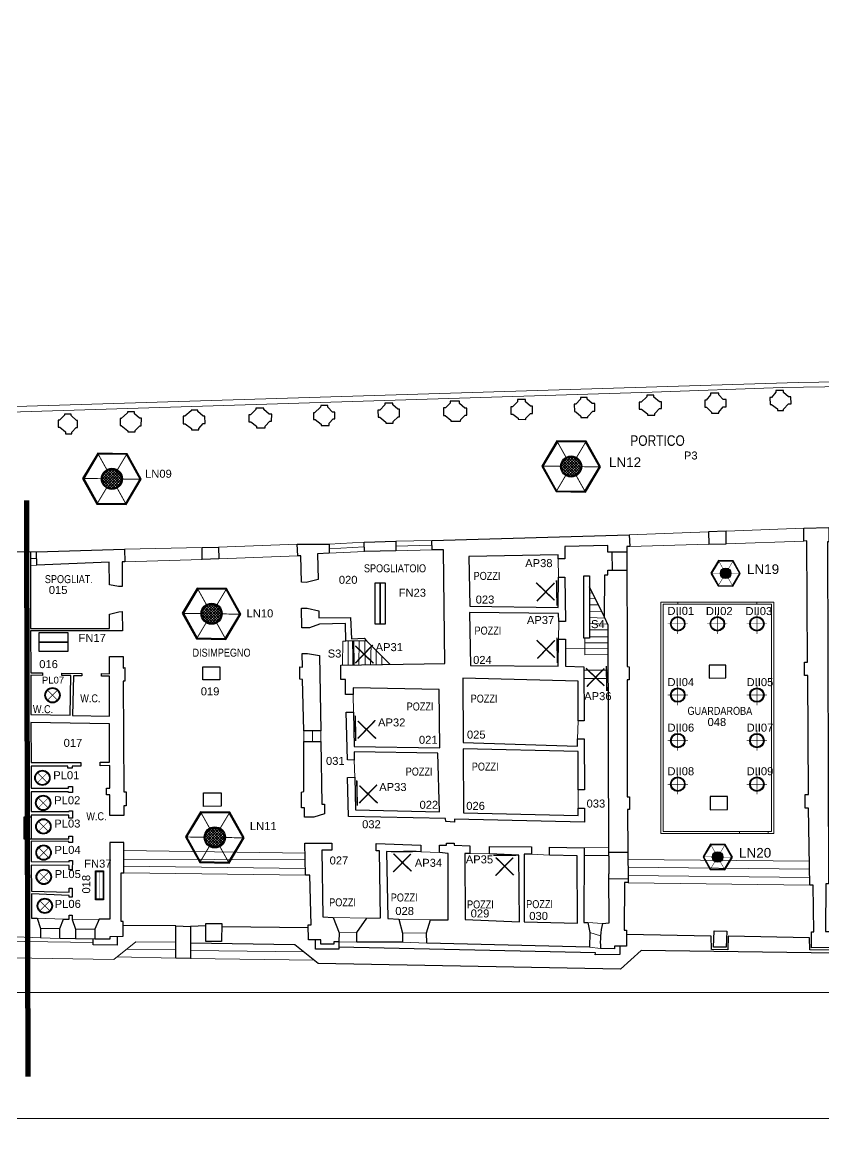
# Model space of a CAD drawing. Header units: millimetres. Extents: x 0 to 5920, y 0 to 7170.
# Drawn here: x 1635 to 3138, y 2938 to 5025 of the extents above; entities that cross this region are included whole.
import ezdxf
from ezdxf.enums import TextEntityAlignment as Align

# ---------------------------------------------------------------- set-up
doc = ezdxf.new("R2010")
doc.units = ezdxf.units.MM
for name, color, linetype, lineweight in [('_sottile', 253, 'Continuous', 5), ('LAMPADINE', 30, 'Continuous', 30), ('muri', 7, 'Continuous', 9), ('num.vani', 66, 'Continuous', 9)]:
    doc.layers.add(name, color=color, linetype=linetype, lineweight=lineweight)
doc.styles.add('ducale_200', font='arial.ttf', dxfattribs={"height": 1})

# ---------------------------------------------------------------- blocks, each defined once
blk = doc.blocks.new('re')
at = {"const_width": 0.3}
for points in [[(51.55, 419.05), (51.66, 413.81)], [(55.72, 418.12), (52.08, 414.34)], [(52.09, 417.95), (55.87, 414.31)]]:
    blk.add_lwpolyline(points, dxfattribs=at)
blk = doc.blocks.new('5ea4y')
h = blk.add_hatch(color=256)
edge = h.paths.add_edge_path(flags=16)
edge.add_arc((973, 697), 102, 0, 360)
edge = h.paths.add_edge_path()
edge.add_arc((973, 697), 112, 0, 360)
at = {"const_width": 10}
for points in [[(1130, 697), (815, 697)], [(973, 855), (973, 540)]]:
    blk.add_lwpolyline(points, dxfattribs=at)
for radius in [112, 102]:
    blk.add_circle((973, 697), radius)
at = {"color": 160, "insert": (996, 726), "char_height": 2, "width": 10.79, "attachment_point": 1, "style": 'ducale_200'}
blk.add_mtext('{\\H0.75x; }', dxfattribs=at)
blk = doc.blocks.new('htrs')
h = blk.add_hatch(color=256)
edge = h.paths.add_edge_path(flags=16)
edge.add_arc((211.83, 239.49), 2.26, 0, 360)
edge = h.paths.add_edge_path()
edge.add_arc((211.83, 239.49), 2.46, 0, 360)
at = {"const_width": 0.2}
for points in [[(210.23, 237.89), (213.43, 241.09)], [(213.43, 237.89), (210.23, 241.09)]]:
    blk.add_lwpolyline(points, dxfattribs=at)
for radius in [2.46, 2.26]:
    blk.add_circle((211.83, 239.49), radius)

msp = doc.modelspace()

# ---------------------------------------------------------------- hatches: boundary and pattern name
at = {"layer": 'LAMPADINE'}
h = msp.add_hatch(color=256, dxfattribs=at)
h.paths.add_polyline_path([(2690, 4146.4), (2717.1, 4191.8), (2691.3, 4238), (2638.4, 4238.8), (2611.3, 4193.4), (2637, 4147.2)], flags=16)
h.paths.add_polyline_path([(2691, 4144.6), (2719.2, 4191.8), (2692.4, 4239.8), (2637.4, 4240.6), (2609.2, 4193.4), (2636, 4145.4)])
h = msp.add_hatch(color=256, dxfattribs=at)
h.paths.add_polyline_path([(1829.1, 4123.2), (1856.2, 4168.6), (1830.5, 4214.8), (1777.6, 4215.6), (1750.4, 4170.2), (1776.2, 4124)], flags=16)
h.paths.add_polyline_path([(1830.1, 4121.4), (1858.3, 4168.6), (1831.6, 4216.6), (1776.6, 4217.4), (1748.3, 4170.2), (1775.1, 4122.2)])
at = {"layer": 'LAMPADINE', "linetype": 'Continuous'}
h = msp.add_hatch(color=256, dxfattribs=at)
h.paths.add_polyline_path([(2684, 4192.6, 1), (2644.4, 4192.6, 1)])
h.paths.add_polyline_path([(2646.3, 4192.6, -1), (2682.1, 4192.6, -1)], flags=16)
h = msp.add_hatch(dxfattribs=at)
h.set_pattern_fill('ANSI37', color=256, scale=29.043565, style=0)
h.set_pattern_definition([(45, (11.4594, 1783.607), (-2.5671127, 2.5671127), []), (135, (11.4594, 1783.607), (-2.5671127, -2.5671127), [])])
edge = h.paths.add_edge_path()
edge.add_arc((2664.2, 4192.6), 17.9, 0, 360)
h = msp.add_hatch(color=256, dxfattribs=at)
h.paths.add_polyline_path([(1823.1, 4169.4, 1), (1783.5, 4169.4, 1)])
h.paths.add_polyline_path([(1785.4, 4169.4, -1), (1821.3, 4169.4, -1)], flags=16)
h = msp.add_hatch(dxfattribs=at)
h.set_pattern_fill('ANSI37', color=256, scale=29.043565, style=0)
h.set_pattern_definition([(45, (-849.4078, 1760.4074), (-2.5671127, 2.5671127), []), (135, (-849.4078, 1760.4074), (-2.5671127, -2.5671127), [])])
edge = h.paths.add_edge_path()
edge.add_arc((1803.3, 4169.4), 17.9, 0, 360)
at = {"layer": 'LAMPADINE'}
h = msp.add_hatch(color=256, dxfattribs=at)
h.paths.add_polyline_path([(2966.8, 3969.1), (2980.4, 3991.8), (2967.5, 4014.9), (2941, 4015.3), (2927.5, 3992.6), (2940.4, 3969.5)], flags=16)
h.paths.add_polyline_path([(2967.3, 3968.2), (2981.4, 3991.8), (2968, 4015.8), (2940.5, 4016.2), (2926.4, 3992.6), (2939.8, 3968.6)])
at = {"layer": 'LAMPADINE', "linetype": 'Continuous'}
h = msp.add_hatch(color=256, dxfattribs=at)
h.paths.add_polyline_path([(2944, 3992.2, 1), (2963.8, 3992.2, 1)])
h.paths.add_polyline_path([(2962.9, 3992.2, -1), (2945, 3992.2, -1)], flags=16)
h = msp.add_hatch(dxfattribs=at)
h.set_pattern_fill('ANSI37', color=256, scale=14.521782, style=0)
h.set_pattern_definition([(45, (1627.555, 2787.6998), (-1.2835563, 1.2835563), []), (135, (1627.555, 2787.6998), (-1.2835563, -1.2835563), [])])
edge = h.paths.add_edge_path()
edge.add_arc((2953.9, 3992.2), 8.97, 0, 360)
at = {"layer": 'LAMPADINE'}
h = msp.add_hatch(color=256, dxfattribs=at)
h.paths.add_polyline_path([(2015.8, 3870.2), (2043, 3915.7), (2017.2, 3961.9), (1964.3, 3962.7), (1937.2, 3917.3), (1962.9, 3871.1)], flags=16)
h.paths.add_polyline_path([(2016.8, 3868.4), (2045, 3915.6), (2018.3, 3963.7), (1963.3, 3964.5), (1935.1, 3917.3), (1961.8, 3869.3)])
at = {"layer": 'LAMPADINE', "linetype": 'Continuous'}
h = msp.add_hatch(color=256, dxfattribs=at)
h.paths.add_polyline_path([(2009.9, 3916.5, 1), (1970.3, 3916.5, 1)])
h.paths.add_polyline_path([(1972.1, 3916.5, -1), (2008, 3916.5, -1)], flags=16)
h = msp.add_hatch(dxfattribs=at)
h.set_pattern_fill('ANSI37', color=256, scale=29.043565, style=0)
h.set_pattern_definition([(45, (-662.6767, 1507.4605), (-2.5671127, 2.5671127), []), (135, (-662.6767, 1507.4605), (-2.5671127, -2.5671127), [])])
edge = h.paths.add_edge_path()
edge.add_arc((1990.1, 3916.5), 17.9, 0, 360)
at = {"layer": 'LAMPADINE'}
h = msp.add_hatch(color=256, dxfattribs=at)
h.paths.add_polyline_path([(2021.8, 3451), (2049, 3496.4), (2023.2, 3542.6), (1970.3, 3543.4), (1943.2, 3498), (1968.9, 3451.8)], flags=16)
h.paths.add_polyline_path([(2022.8, 3449.1), (2051.1, 3496.3), (2024.3, 3544.4), (1969.3, 3545.2), (1941.1, 3498), (1967.9, 3450)])
at = {"layer": 'LAMPADINE', "linetype": 'Continuous'}
h = msp.add_hatch(color=256, dxfattribs=at)
h.paths.add_polyline_path([(2015.9, 3497.2, 1), (1976.3, 3497.2, 1)])
h.paths.add_polyline_path([(1978.1, 3497.2, -1), (2014, 3497.2, -1)], flags=16)
h = msp.add_hatch(dxfattribs=at)
h.set_pattern_fill('ANSI37', color=256, scale=29.043565, style=0)
h.set_pattern_definition([(45, (-656.662, 1088.1807), (-2.5671127, 2.5671127), []), (135, (-656.662, 1088.1807), (-2.5671127, -2.5671127), [])])
edge = h.paths.add_edge_path()
edge.add_arc((1996.1, 3497.2), 17.9, 0, 360)
at = {"layer": 'LAMPADINE'}
h = msp.add_hatch(color=256, dxfattribs=at)
h.paths.add_polyline_path([(2951.9, 3437.3), (2965.5, 3460), (2952.6, 3483.1), (2926.1, 3483.5), (2912.6, 3460.8), (2925.4, 3437.7)], flags=16)
h.paths.add_polyline_path([(2952.4, 3436.4), (2966.5, 3460), (2953.1, 3484), (2925.6, 3484.4), (2911.5, 3460.8), (2924.9, 3436.8)])
at = {"layer": 'LAMPADINE', "linetype": 'Continuous'}
h = msp.add_hatch(color=256, dxfattribs=at)
h.paths.add_polyline_path([(2929.1, 3460.4, 1), (2948.9, 3460.4, 1)])
h.paths.add_polyline_path([(2948, 3460.4, -1), (2930, 3460.4, -1)], flags=16)
h = msp.add_hatch(dxfattribs=at)
h.set_pattern_fill('ANSI37', color=256, scale=14.521782, style=0)
h.set_pattern_definition([(45, (1612.6397, 2255.8691), (-1.2835563, 1.2835563), []), (135, (1612.6397, 2255.8691), (-1.2835563, -1.2835563), [])])
edge = h.paths.add_edge_path()
edge.add_arc((2939, 3460.4), 8.97, 0, 360)
at = {"layer": 'LAMPADINE'}
h = msp.add_hatch(color=256, dxfattribs=at)
h.paths.add_polyline_path([(1772.4, 3380.3), (1787.7, 3380.3), (1787.7, 3434.3), (1772.4, 3434.3)])
h.paths.add_polyline_path([(1773.4, 3433.3), (1786.7, 3433.3), (1786.7, 3381.3), (1773.4, 3381.3)], flags=16)

# ---------------------------------------------------------------- linework, layer by layer
at = {"layer": '_sottile'}
for p, q in [((1620.6, 4032.4), (1650.4, 4032.4)), ((2864.1, 3938.5), (3012.5, 3938.5)), ((2864.1, 3938.5), (2864.1, 3934.5)), ((2864.1, 3934.5), (3012.5, 3934.5)), ((3012.5, 3938.5), (3012.5, 3934.5)), ((2980, 3508.2), (3033.6, 3508.2)), ((2980, 3508.2), (2980, 3504.2)), ((3033.6, 3508.2), (3033.6, 3504.2)), ((2980, 3504.2), (3033.6, 3504.2)), ((1669.5, 3309), (1622.9, 3310.5))]:
    msp.add_line(p, q, dxfattribs=at)
for points in [[(3654.1, 4350.2), (3060.5, 4341), (2816.1, 4331.9), (1470.8, 4289.9), (1451, 4726.1), (1406.5, 5844.9), (3558.2, 5894.6)], [(1458.6, 4809.7), (1480, 4300.6), (3089.6, 4350.2), (3791.3, 4361.6)], [(2955.1, 4071.4), (3100.3, 4076.7)], [(2210.3, 4046.9), (2276, 4050.8)], [(2335.6, 4052.3), (2402.8, 4053.8)], [(2773.3, 4064.5), (2921.5, 4069.9)], [(2955.1, 4047.7), (3100.3, 4052.3)], [(1662.1, 4032.4), (1650.4, 4032.4)], [(1826.8, 4037.8), (1972.7, 4040.8)], [(2003.3, 4041.6), (2150.7, 4046.9)], [(2210.3, 4038.5), (2276.4, 4042)], [(2276.8, 4033.2), (2210.3, 4030.1)], [(2335.6, 4043.5), (2403.2, 4045)], [(2403.6, 4036.2), (2335.6, 4034.7)], [(2922.3, 4046.9), (2774.1, 4042.4)], [(1662.1, 4020), (1650.4, 4020.3)], [(1827.6, 4014.1), (1972.7, 4017.9)], [(2151.5, 4024.8), (2004, 4019.4)], [(2639.6, 4019.4), (2640.4, 3985.1)], [(1662.2, 4007.6), (1650.4, 4006.5)], [(2704.2, 3955.2), (2698.4, 3956)], [(2709.5, 3944.5), (2698.4, 3945.3)], [(2715.3, 3933.1), (2698.4, 3933.1)], [(2864.1, 3938.5), (2832.5, 3938.5), (2832.5, 3504.2), (2980, 3504.2)], [(2864.1, 3934.5), (2836.5, 3934.5), (2836.5, 3508.2), (2980, 3508.2)], [(3033.6, 3504.2), (3044.2, 3504.2), (3044.2, 3938.5), (3012.5, 3938.5)], [(3033.6, 3508.2), (3040.2, 3508.2), (3040.2, 3934.5), (3012.5, 3934.5)], [(2721, 3921.6), (2698.4, 3920.9)], [(2727.7, 3907.9), (2698.4, 3909.4)], [(2641.2, 3901.8), (2640.4, 3868.9)], [(2732.5, 3897.2), (2698.4, 3898)], [(2733.6, 3886.5), (2698.4, 3886.5)], [(2235.5, 3820.1), (2236.3, 3865.1), (2241.6, 3865.2)], [(2246.2, 3865.3), (2246.2, 3820.3)], [(2256.9, 3865.5), (2257.7, 3820.4)], [(2266.8, 3865.7), (2266.1, 3820.6)], [(2277.5, 3865.8), (2278.3, 3820.8)], [(2280.6, 3865.9), (2324.9, 3821.6)], [(2690, 3870.5), (2690, 3839.2), (2733.8, 3839.9)], [(2733.7, 3873.5), (2698.4, 3873.5)], [(2288.2, 3820.9), (2289, 3857.5)], [(2298.9, 3821.1), (2298.9, 3847.6)], [(2733.7, 3851.4), (2653.4, 3850.6)], [(2733.7, 3862.1), (2690, 3862.1)], [(2309.6, 3821.3), (2309.6, 3836.9)], [(2687.8, 3810.4), (2733.9, 3810.5)], [(2687.9, 3795.1), (2733.9, 3795.3)], [(2255.4, 3765.1), (2256.1, 3732.2)], [(2162.9, 3697.1), (2162.9, 3677.2)], [(2179, 3677.2), (2179, 3697.1)], [(2195, 3697.1), (2195, 3677.2)], [(2677.1, 3715.4), (2676.3, 3681.8)], [(2258.4, 3610), (2257.7, 3642.1)], [(2677.1, 3586.3), (2677.1, 3551.9)], [(2165.5, 3467.9), (1825.3, 3472.5)], [(2382.2, 3470.2), (2417.3, 3468.7)], [(2474.6, 3467.1), (2511.3, 3466.4)], [(2623.6, 3464.1), (2590, 3465.6)], [(2688.5, 3477.8), (2735, 3478)], [(2165.6, 3454.9), (1825.3, 3456.4)], [(2688.4, 3463.2), (2735.1, 3463.4)], [(3111, 3452.6), (2770.7, 3455.7)], [(2165.8, 3438.9), (1825.3, 3443.4)], [(2166, 3426.6), (1825.3, 3430.5)], [(3111.3, 3437.3), (2770.8, 3441.1)], [(3111.5, 3422.1), (2770.9, 3425.9)], [(3111.7, 3407.9), (2771, 3412.1)], [(1663.3, 3345.7), (1712.2, 3344.1)], [(1729, 3343.4), (1779.5, 3344.1)], [(2217.9, 3347.2), (2281.3, 3345.7)], [(2340.9, 3344.1), (2400.5, 3342.6)], [(1923.1, 3300.6), (1848.2, 3301.4), (1807, 3268.5), (1267.7, 3276.9), (1238, 3321.8)], [(1705.4, 3326.6), (1669.5, 3326.6)], [(1771.1, 3325), (1735.2, 3325)], [(2695.4, 3337.3), (2722.9, 3335.7)], [(1768, 3299.8), (1298.6, 3307)], [(1669.5, 3309), (1705.4, 3307.5)], [(1735.2, 3306.7), (1771.1, 3306.7)], [(2262.3, 3300.6), (2228.6, 3301.4)], [(2229.4, 3318.2), (2262.3, 3318.9)], [(2347.8, 3317.4), (2392.9, 3318.2)], [(2347.8, 3300.6), (2393.6, 3299.1)], [(2719.2, 3312.6), (2699.2, 3318.9)], [(1923.1, 3286.8), (1831, 3287.6)], [(2163.2, 3282.3), (1950.6, 3285.3)], [(2698.4, 3291.4), (2719.5, 3289.1)], [(1923.1, 3270.8), (1812.7, 3273.1)], [(2182.1, 3267), (1950.6, 3270)]]:
    msp.add_lwpolyline(points, dxfattribs=at)
at = {"layer": '_sottile', "lineweight": 30}
msp.add_lwpolyline([(2298.9, 3839.9, 0, 13.6, 0), (2278.3, 3839.9, 0, 0, 0), (2235.9, 3840.3, 0, 0, 0)], format="xyseb", dxfattribs=at)
at = {"layer": 'LAMPADINE'}
for points in [[(2691, 4144.6), (2719.2, 4191.8), (2692.4, 4239.8), (2637.4, 4240.6), (2609.2, 4193.4), (2636, 4145.4)], [(2690, 4146.4), (2717.1, 4191.8), (2691.3, 4238), (2638.4, 4238.8), (2611.3, 4193.4), (2637, 4147.2)], [(1830.1, 4121.4), (1858.3, 4168.6), (1831.6, 4216.6), (1776.6, 4217.4), (1748.3, 4170.2), (1775.1, 4122.2)], [(1829.1, 4123.2), (1856.2, 4168.6), (1830.5, 4214.8), (1777.6, 4215.6), (1750.4, 4170.2), (1776.2, 4124)], [(2967.3, 3968.2), (2981.4, 3991.8), (2968, 4015.8), (2940.5, 4016.2), (2926.4, 3992.6), (2939.8, 3968.6)], [(2966.8, 3969.1), (2980.4, 3991.8), (2967.5, 4014.9), (2941, 4015.3), (2927.5, 3992.6), (2940.4, 3969.5)], [(2306.3, 3896.9), (2296.9, 3896.9), (2296.9, 3974.2), (2306.3, 3974.2)], [(2315.6, 3896.9), (2306.3, 3896.9), (2306.3, 3974.2), (2315.6, 3974.2)], [(2016.8, 3868.4), (2045, 3915.6), (2018.3, 3963.7), (1963.3, 3964.5), (1935.1, 3917.3), (1961.8, 3869.3)], [(2015.8, 3870.2), (2043, 3915.7), (2017.2, 3961.9), (1964.3, 3962.7), (1937.2, 3917.3), (1962.9, 3871.1)], [(1720.7, 3881.2), (1720.7, 3863.3), (1666.6, 3863.3), (1666.6, 3881.2)], [(1720.7, 3863.3), (1720.7, 3845.5), (1666.6, 3845.5), (1666.6, 3863.3)], [(2022.8, 3449.1), (2051.1, 3496.3), (2024.3, 3544.4), (1969.3, 3545.2), (1941.1, 3498), (1967.9, 3450)], [(2021.8, 3451), (2049, 3496.4), (2023.2, 3542.6), (1970.3, 3543.4), (1943.2, 3498), (1968.9, 3451.8)], [(2952.4, 3436.4), (2966.5, 3460), (2953.1, 3484), (2925.6, 3484.4), (2911.5, 3460.8), (2924.9, 3436.8)], [(2951.9, 3437.3), (2965.5, 3460), (2952.6, 3483.1), (2926.1, 3483.5), (2912.6, 3460.8), (2925.4, 3437.7)], [(1772.4, 3380.3), (1772.4, 3434.3), (1787.7, 3434.3), (1787.7, 3380.3)], [(1773.4, 3381.3), (1773.4, 3433.3), (1786.7, 3433.3), (1786.7, 3381.3)]]:
    msp.add_lwpolyline(points, close=True, dxfattribs=at)
for points, const_width in [([(2637.4, 4240.6), (2654.6, 4209.9)], 1.81), ([(2692.4, 4239.8), (2674.4, 4209.6)], 1.81), ([(1776.6, 4217.4), (1793.7, 4186.7)], 1.81), ([(1831.6, 4216.6), (1813.5, 4186.4)], 1.81), ([(2609.2, 4193.4), (2644.4, 4192.9)], 1.81), ([(2654, 4175.6), (2636, 4145.4)], 1.81), ([(2673.8, 4175.3), (2691, 4144.6)], 1.81), ([(2684, 4192.3), (2719.2, 4191.8)], 1.81), ([(1748.3, 4170.2), (1783.5, 4169.7)], 1.81), ([(1823.1, 4169.1), (1858.3, 4168.6)], 1.81), ([(1793.2, 4152.4), (1775.1, 4122.2)], 1.81), ([(1813, 4152.1), (1830.1, 4121.4)], 1.81), ([(2940.5, 4016.2), (2949.1, 4000.8)], 0.903), ([(2968, 4015.8), (2959, 4000.7)], 0.903), ([(2926.4, 3992.6), (2944, 3992.4)], 0.903), ([(2963.8, 3992), (2981.4, 3991.8)], 0.903), ([(2948.8, 3983.7), (2939.8, 3968.6)], 0.903), ([(2958.7, 3983.6), (2967.3, 3968.2)], 0.903), ([(1963.3, 3964.5), (1980.4, 3933.7)], 1.81), ([(2018.3, 3963.7), (2000.2, 3933.4)], 1.81), ([(1935.1, 3917.3), (1970.3, 3916.8)], 1.81), ([(2009.9, 3916.2), (2045, 3915.6)], 1.81), ([(1979.9, 3899.5), (1961.8, 3869.3)], 1.81), ([(1999.7, 3899.2), (2016.8, 3868.4)], 1.81), ([(1969.3, 3545.2), (1986.4, 3514.5)], 1.81), ([(2024.3, 3544.4), (2006.2, 3514.2)], 1.81), ([(1941.1, 3498), (1976.3, 3497.5)], 1.81), ([(2015.9, 3496.9), (2051.1, 3496.3)], 1.81), ([(1985.9, 3480.2), (1967.9, 3450)], 1.81), ([(2005.7, 3479.9), (2022.8, 3449.1)], 1.81), ([(2925.6, 3484.4), (2934.2, 3469)], 0.903), ([(2953.1, 3484), (2944.1, 3468.9)], 0.903), ([(2911.5, 3460.8), (2929.1, 3460.5)], 0.903), ([(2933.9, 3451.9), (2924.9, 3436.8)], 0.903), ([(2943.8, 3451.7), (2952.4, 3436.4)], 0.903), ([(2948.9, 3460.2), (2966.5, 3460)], 0.903), ([(1780, 3381.3), (1780, 3433.3)], 1)]:
    msp.add_lwpolyline(points, dxfattribs=dict(at, const_width=const_width))
at = {"layer": 'LAMPADINE', "linetype": 'Continuous'}
for centre, radius in [((2664.2, 4192.6), 19.8), ((2664.2, 4192.6), 17.9), ((1803.3, 4169.4), 19.8), ((1803.3, 4169.4), 17.9), ((2953.9, 3992.2), 9.9), ((2953.9, 3992.2), 8.97), ((1990.1, 3916.5), 19.8), ((1990.1, 3916.5), 17.9), ((1996.1, 3497.2), 19.8), ((1996.1, 3497.2), 17.9), ((2939, 3460.4), 9.9), ((2939, 3460.4), 8.97)]:
    msp.add_circle(centre, radius, dxfattribs=at)
at = {"layer": 'muri', "linetype": 'ByBlock', "lineweight": 30}
for p, q in [((2402.8, 4053.8), (2773.3, 4064.5)), ((2403.6, 4036.2), (2402.8, 4053.8)), ((2773.3, 4064.5), (2774.1, 4042.4)), ((1650.4, 4032.4), (1650.7, 3889)), ((1662.1, 4032.4), (1826.8, 4037.8)), ((1662.2, 4007.6), (1662.1, 4032.4)), ((1826.8, 4037.8), (1827.6, 4014.1)), ((2425, 4036.2), (2403.6, 4036.2)), ((2427.3, 3823.1), (2425, 4036.2)), ((2732.8, 4044.6), (2652.6, 4042.4)), ((2652.6, 4042.4), (2652.6, 4019.4)), ((2732.8, 4031.7), (2732.8, 4044.6)), ((2768.8, 4031.7), (2732.8, 4031.7)), ((2742, 3998), (2741.2, 4031.7)), ((2768.7, 4042.4), (2769.5, 3817.8)), ((2774.1, 4042.4), (2768.7, 4042.4)), ((1798.1, 4013.1), (1662.2, 4007.6)), ((1798.6, 3970.5), (1798.1, 4013.1)), ((1822.2, 4014.1), (1822.2, 3967.5)), ((1827.6, 4014.1), (1822.2, 4014.1)), ((2639.6, 4027.1), (2472.3, 4024)), ((2472.3, 4024), (2474.6, 3930.8)), ((2639.6, 4019.4), (2639.6, 4027.1)), ((2652.6, 4019.4), (2639.6, 4019.4)), ((2726.7, 3910.2), (2727.5, 3989.6)), ((2727.5, 3989.6), (2732.8, 3989.6)), ((2732.8, 3998), (2768.9, 3998)), ((2732.8, 3989.6), (2732.8, 3998)), ((1815.4, 3967.5), (1798.6, 3970.5)), ((1822.2, 3967.5), (1815.4, 3967.5)), ((2639.6, 3928.5), (2640.4, 3985.1)), ((2640.4, 3985.1), (2652.6, 3985.1)), ((2652.6, 3985.1), (2653.4, 3901.8)), ((2474.6, 3930.8), (2639.6, 3928.5)), ((1798.6, 3915.5), (1816.1, 3920.1)), ((1798.6, 3888.7), (1798.6, 3915.5)), ((1816.1, 3920.1), (1822.2, 3920.9)), ((1822.2, 3920.9), (1823, 3884.2)), ((2473.9, 3918.6), (2475.4, 3819.3)), ((2640.4, 3917.1), (2473.9, 3918.6)), ((2641.2, 3901.8), (2640.4, 3917.1)), ((2733.6, 3894.9), (2726.7, 3910.2)), ((1650.7, 3889), (1798.6, 3888.7)), ((1823, 3884.2), (1650.7, 3884.4)), ((1650.7, 3884.4), (1650.9, 3805.8)), ((2653.4, 3901.8), (2641.2, 3901.8)), ((2735.1, 3462.2), (2733.6, 3894.9)), ((2639.6, 3818.5), (2640.4, 3868.9)), ((2640.4, 3868.9), (2653.4, 3868.9)), ((2653.4, 3868.9), (2653.4, 3818.5)), ((1798.6, 3804), (1798.6, 3836.1)), ((1798.6, 3836.1), (1824.1, 3836.1)), ((1824.1, 3836.1), (1824.5, 3814.7)), ((2232.5, 3820.1), (2427.3, 3823.1)), ((1650.9, 3805.8), (1672.8, 3805.5)), ((1672.8, 3801), (1650.9, 3801.2)), ((1650.9, 3801.2), (1651.1, 3727.6)), ((1672.8, 3805.5), (1672.8, 3801)), ((1709.5, 3805.1), (1747.1, 3804.6)), ((1709.5, 3800.6), (1709.5, 3805.1)), ((1726.3, 3800.4), (1709.5, 3800.6)), ((1724.8, 3726.1), (1726.3, 3800.4)), ((1731.2, 3800.3), (1729.6, 3726)), ((1747.1, 3800.1), (1731.2, 3800.3)), ((1747.1, 3804.6), (1747.1, 3800.1)), ((1783.8, 3799.7), (1783.8, 3804.2)), ((1783.8, 3804.2), (1798.6, 3804)), ((1798.6, 3799.5), (1783.8, 3799.7)), ((1824.5, 3814.7), (1827.6, 3815.5)), ((1827.6, 3815.5), (1827.6, 3790.3)), ((2232.5, 3793.3), (2232.5, 3820.1)), ((2475.4, 3819.3), (2639.6, 3818.5)), ((2653.4, 3818.5), (2687.8, 3817)), ((2687.8, 3817), (2688.5, 3715.4)), ((2769.5, 3817.8), (2773.3, 3817)), ((2773.3, 3817), (2773.3, 3792.6)), ((1798.6, 3724.6), (1798.6, 3799.5)), ((1827.6, 3790.3), (1824.5, 3790.3)), ((1824.5, 3790.3), (1825.3, 3582.5)), ((2240.9, 3793.3), (2232.5, 3793.3)), ((2240.9, 3765.1), (2240.9, 3793.3)), ((2460.9, 3795.6), (2461.6, 3674.9)), ((2677.1, 3790.3), (2460.9, 3795.6)), ((2677.1, 3715.4), (2677.1, 3790.3)), ((2769.5, 3792.6), (2769.5, 3573.3)), ((2773.3, 3792.6), (2769.5, 3792.6)), ((2255.4, 3765.1), (2240.9, 3765.1)), ((2416.6, 3774.2), (2255.4, 3777.3)), ((2255.4, 3777.3), (2255.4, 3765.1)), ((2418.1, 3665), (2416.6, 3774.2)), ((1651.1, 3727.6), (1724.8, 3726.1)), ((1729.6, 3726), (1798.6, 3724.6)), ((2242.4, 3732.2), (2256.1, 3732.2)), ((2244.7, 3642.8), (2242.4, 3732.2)), ((2256.1, 3732.2), (2257.7, 3667.3)), ((1798.6, 3710.1), (1651.1, 3712.3)), ((1651.1, 3712.3), (1651.6, 3637.5)), ((1798.6, 3710.1), (1798.6, 3710.1)), ((1799, 3638), (1798.6, 3710.1)), ((2688.5, 3715.4), (2677.1, 3715.4)), ((2461.6, 3674.9), (2676.3, 3668)), ((2676.3, 3681.8), (2688.5, 3681.8)), ((2676.3, 3668), (2676.3, 3681.8)), ((2688.5, 3681.8), (2689.3, 3586.3)), ((2257.7, 3667.3), (2418.1, 3665)), ((2414.3, 3655), (2257.7, 3657.3)), ((2257.7, 3657.3), (2257.7, 3642.1)), ((2417.3, 3545), (2414.3, 3655)), ((2461.6, 3663.5), (2462.4, 3543.5)), ((2677.1, 3658.1), (2461.6, 3663.5)), ((2677.1, 3586.3), (2677.1, 3658.1)), ((1651.6, 3637.5), (1744.7, 3637.8)), ((1651.6, 3637.5), (1651.6, 3637.5)), ((1744.7, 3637.8), (1744.7, 3630.9)), ((1781.3, 3631.4), (1781.3, 3638)), ((1781.3, 3638), (1799, 3638)), ((2257.7, 3642.1), (2244.7, 3642.8)), ((1720.6, 3630.6), (1651.6, 3630.6)), ((1651.6, 3630.6), (1651.9, 3589.4)), ((1720.7, 3626.8), (1720.6, 3630.6)), ((1728.7, 3626.8), (1720.7, 3626.8)), ((1744.7, 3630.9), (1728.7, 3630.7)), ((1728.7, 3630.7), (1728.7, 3626.8)), ((1799.1, 3631.7), (1781.3, 3631.4)), ((1799.3, 3589.4), (1799.1, 3631.7)), ((1721.8, 3589.4), (1721.7, 3592.9)), ((1721.7, 3592.9), (1729.1, 3592.9)), ((1729.1, 3592.9), (1729.2, 3581.1)), ((2244.7, 3609.2), (2258.4, 3610)), ((2247, 3536.6), (2244.7, 3609.2)), ((2258.4, 3610), (2260, 3548.9)), ((1651.9, 3589.4), (1721.8, 3589.4)), ((1651.9, 3582.6), (1651.9, 3545.8)), ((1721.9, 3582.6), (1651.9, 3582.6)), ((1722, 3581.1), (1721.9, 3582.6)), ((1729.2, 3581.1), (1722, 3581.1)), ((1793.2, 3577.1), (1793.2, 3589.4)), ((1793.2, 3589.4), (1799.3, 3589.4)), ((1799.3, 3577.1), (1793.2, 3577.1)), ((1799.3, 3538.2), (1799.3, 3577.1)), ((1825.3, 3582.5), (1829.9, 3582.5)), ((1829.9, 3582.5), (1829.9, 3556.5)), ((2689.3, 3586.3), (2677.1, 3586.3)), ((2769.5, 3573.3), (2773.7, 3573.3)), ((2773.7, 3573.3), (2773.7, 3549.2)), ((1825.3, 3556.5), (1825.3, 3538.2)), ((1829.9, 3556.5), (1825.3, 3556.5)), ((2677.1, 3551.9), (2689.3, 3551.9)), ((2677.1, 3538.2), (2677.1, 3551.9)), ((2689.3, 3551.9), (2689.3, 3525.9)), ((2769.9, 3549.2), (2770.5, 3469)), ((2773.7, 3549.2), (2769.9, 3549.2)), ((1651.9, 3535.1), (1638.1, 3535.1)), ((1638.1, 3535.1), (1638.1, 3494.6)), ((1651.9, 3545.8), (1722.9, 3545.8)), ((1722.2, 3538.9), (1651.9, 3538.9)), ((1651.9, 3538.9), (1651.9, 3535.1)), ((1722.2, 3533.3), (1722.2, 3538.9)), ((1729.6, 3533.3), (1722.2, 3533.3)), ((1722.9, 3545.8), (1722.9, 3547.2)), ((1722.9, 3547.2), (1729.5, 3547.2)), ((1729.5, 3547.2), (1729.6, 3533.3)), ((1825.3, 3538.2), (1799.3, 3538.2)), ((2428.8, 3532.8), (2247, 3536.6)), ((2260, 3548.9), (2417.3, 3545)), ((2429.5, 3526.7), (2428.8, 3532.8)), ((2445.6, 3531.3), (2445.6, 3525.9)), ((2689.3, 3525.9), (2445.6, 3531.3)), ((2462.4, 3543.5), (2677.1, 3538.2)), ((2445.6, 3525.9), (2429.5, 3526.7)), ((1638.1, 3494.6), (1651.9, 3494.6)), ((1651.9, 3494.6), (1722.5, 3494.6)), ((1722.6, 3489.7), (1651.9, 3490.3)), ((1651.9, 3490.3), (1651.9, 3451.8)), ((1722.5, 3494.6), (1722.5, 3499.4)), ((1722.5, 3499.4), (1729.4, 3499.4)), ((1722.6, 3487.5), (1722.6, 3489.7)), ((1729.3, 3487.5), (1722.6, 3487.5)), ((1729.4, 3499.4), (1729.3, 3487.5)), ((2770.5, 3469), (2735, 3469)), ((1651.9, 3451.8), (1722.9, 3451.1)), ((1722.9, 3444.2), (1651.9, 3445)), ((1651.9, 3445), (1652.3, 3396.5)), ((1722.9, 3451.1), (1722.9, 3453.6)), ((1722.9, 3453.6), (1729.1, 3453.6)), ((1729.1, 3453.6), (1729, 3436.1)), ((1722.9, 3436.1), (1722.9, 3444.2)), ((1729, 3436.1), (1722.9, 3436.1)), ((2735.5, 3336.9), (2735.2, 3428.9)), ((2735.2, 3420.3), (2771, 3419.4)), ((2764.1, 3412.9), (2763.8, 3323.5)), ((2771, 3412.9), (2764.1, 3412.9)), ((2771, 3419.4), (2771, 3412.9)), ((1652.3, 3396.5), (1722.9, 3394.2)), ((1722.9, 3388.4), (1652.3, 3391.1)), ((1652.3, 3391.1), (1652.6, 3345.7)), ((1722.9, 3394.2), (1722.9, 3402.2)), ((1722.9, 3402.2), (1729, 3402.2)), ((1722.9, 3385.1), (1722.9, 3388.4)), ((1729, 3385.1), (1722.9, 3385.1)), ((1729, 3402.2), (1729, 3385.1)), ((1652.6, 3345.7), (1663.3, 3345.7)), ((1663.3, 3345.7), (1669.5, 3326.6)), ((1669.5, 3326.6), (1669.5, 3309)), ((2722.9, 3335.7), (2735.5, 3336.9)), ((2763.8, 3323.5), (2768, 3323.5)), ((2768, 3323.5), (2768, 3293)), ((2745.8, 3288.4), (2719.5, 3289.1)), ((2745.8, 3293), (2745.8, 3288.4)), ((2768, 3293), (2745.8, 3293))]:
    msp.add_line(p, q, dxfattribs=at)
at = {"layer": 'muri', "linetype": 'Continuous', "ltscale": 0.1}
for p, q in [((2960, 2970), (0, 2970)), ((5920, 2970), (2960, 2970))]:
    msp.add_line(p, q, dxfattribs=at)
at = {"layer": 'muri'}
for points in [[(124.2, 6964.5), (5642.1, 6964.5), (5642.1, 3206.1), (124.2, 3206.1)], [(0, 0), (0, 2970), (4200, 2970), (4200, 0)]]:
    msp.add_lwpolyline(points, close=True, dxfattribs=at)
at = {"layer": 'muri', "linetype": 'ByBlock', "lineweight": 30}
for points in [[(2708.4, 4310.7), (2703.8, 4310.7), (2694.4, 4319.1), (2694.4, 4321.7), (2681.9, 4321.7), (2681.9, 4318.9), (2673, 4309.2), (2670.2, 4309.2), (2670.4, 4295.5), (2673, 4295.2), (2682.4, 4287.1), (2682.4, 4284.5), (2695.6, 4284.5), (2695.6, 4286.3), (2705.1, 4296.5), (2708.4, 4296.5), (2708.4, 4310.7)], [(2833.7, 4314.1), (2829.6, 4314.1), (2819.4, 4322.5), (2819.4, 4326.3), (2806.2, 4326.3), (2806.2, 4323.5), (2795.5, 4313.3), (2791.9, 4313.3), (2791.9, 4300), (2796, 4300), (2807.4, 4291.1), (2807.4, 4288.6), (2820.9, 4288.6), (2820.9, 4292.2), (2829.6, 4301.1), (2833.4, 4301.1), (2833.7, 4314.1)], [(2954.9, 4318.4), (2949, 4318.4), (2941.1, 4327), (2941.1, 4330.3), (2925.3, 4330.3), (2925.6, 4327), (2917.7, 4317.1), (2914.9, 4317.1), (2915.1, 4303.9), (2917.9, 4303.9), (2927.4, 4294.7), (2927.4, 4292.4), (2941.1, 4292.4), (2941.1, 4294.2), (2949.3, 4304.6), (2955.1, 4304.6), (2954.9, 4318.4)], [(3076.3, 4323.5), (3071.7, 4323.5), (3062.1, 4331.4), (3062.1, 4335.2), (3048.3, 4335.2), (3048.3, 4332.1), (3039.9, 4321.7), (3036.9, 4321.7), (3037.1, 4309), (3040.2, 4308.7), (3050.9, 4300.6), (3051.1, 4297.8), (3062.6, 4297.5), (3062.3, 4299.8), (3071.7, 4310), (3076.6, 4310), (3076.3, 4323.5)], [(2102.8, 4290.6), (2098.3, 4290.6), (2088.3, 4299.3), (2088.3, 4302.1), (2073.1, 4302.1), (2073.1, 4299.5), (2062.9, 4289.6), (2059.8, 4289.6), (2059.8, 4276.4), (2063.6, 4276.4), (2074.1, 4268), (2074.1, 4264.9), (2090.4, 4264.9), (2090.4, 4268.2), (2099, 4277.6), (2102.6, 4277.6), (2102.8, 4290.6)], [(2221, 4294.7), (2216.9, 4294.7), (2208.3, 4303.9), (2208.3, 4306.7), (2194.8, 4306.7), (2194.5, 4304.1), (2183.3, 4293.4), (2181, 4293.4), (2181, 4280.4), (2184.1, 4280.4), (2195.8, 4271.8), (2195.8, 4269.5), (2210.6, 4269.5), (2210.6, 4273.6), (2218.2, 4281.7), (2221, 4281.7), (2221, 4294.7)], [(2342.5, 4299.8), (2339.2, 4299.8), (2330, 4308.2), (2330, 4311.5), (2315, 4311.5), (2315, 4307.9), (2305.5, 4298.5), (2302, 4298.5), (2302.2, 4284.8), (2305.8, 4284.8), (2316.7, 4275.6), (2316.7, 4273.6), (2330.5, 4273.6), (2330.5, 4277.1), (2339.7, 4286), (2342.5, 4286), (2342.5, 4299.8)], [(2468.5, 4302.1), (2464.9, 4302.1), (2455, 4311), (2455, 4315.3), (2437.4, 4315.1), (2437.4, 4311.5), (2428.5, 4302.6), (2425, 4302.6), (2425, 4288.3), (2428.3, 4288.3), (2438.7, 4279.7), (2438.7, 4277.4), (2457, 4277.4), (2457.3, 4280.7), (2465.5, 4289.1), (2468.8, 4289.1), (2468.5, 4302.1)], [(2591.5, 4305.9), (2588.2, 4305.9), (2578.8, 4313.8), (2578.8, 4317.9), (2563.5, 4317.9), (2563.5, 4314.1), (2554.6, 4304.6), (2551.3, 4304.6), (2551.3, 4290.9), (2554.8, 4290.9), (2565, 4283), (2565, 4281.2), (2579, 4280.9), (2579, 4283.2), (2588.2, 4291.9), (2591.5, 4291.9), (2591.5, 4305.9)], [(1739, 4278.7), (1736.7, 4278.7), (1726.7, 4288.1), (1726.7, 4290.9), (1714.5, 4290.9), (1714.5, 4288.6), (1704.8, 4279.2), (1702.3, 4279.2), (1702.3, 4266.2), (1705.6, 4266.2), (1716.1, 4257.3), (1716.1, 4253.7), (1728, 4253.7), (1728, 4256.8), (1736.2, 4265.7), (1739, 4265.7), (1739, 4278.7)], [(1858.4, 4283.5), (1855.1, 4283.5), (1845.4, 4291.6), (1845.4, 4295), (1832.7, 4295), (1832.7, 4293.2), (1820.7, 4282.5), (1818.4, 4282.5), (1818.4, 4269.2), (1820.7, 4269.2), (1833.2, 4259.6), (1833.2, 4257.3), (1846.9, 4257.3), (1846.9, 4260.3), (1855.6, 4268.7), (1858.1, 4268.7), (1858.4, 4283.5)], [(1977.6, 4286.8), (1974.3, 4286.8), (1964.3, 4295.7), (1964.3, 4298.5), (1951.6, 4298.5), (1951.6, 4296.7), (1939.9, 4286.8), (1936.8, 4286.8), (1937.1, 4272.8), (1940.4, 4272.8), (1952.4, 4263.9), (1952.4, 4261.6), (1966.1, 4261.3), (1966.1, 4264.1), (1974.5, 4273.1), (1977.8, 4273.1), (1977.6, 4286.8)], [(2955.1, 4071.4), (2921.5, 4069.9), (2922.3, 4046.9), (2955.1, 4047.7), (2955.1, 4071.4)], [(2335.6, 4052.3), (2335.6, 4034.7), (2276.8, 4033.2), (2276, 4050.8), (2335.6, 4052.3)], [(2003.3, 4041.6), (2004, 4019.4), (1972.7, 4017.9), (1972.7, 4040.8), (2003.3, 4041.6)], [(2210.3, 4046.9), (2210.3, 4030.1), (2188.9, 4028.6), (2189.7, 3980.5), (2167.5, 3975.1), (2158.4, 3975.9), (2157.6, 4024.8), (2151.5, 4024.8), (2150.7, 4046.9), (2210.3, 4046.9)], [(2698.4, 3987.4), (2698.4, 3870.5), (2687.8, 3870.5), (2687.8, 3987.4), (2698.4, 3987.4)], [(2726.7, 3910.2), (2698.4, 3966.7)], [(2192.7, 3838.4), (2195, 3697.1), (2162.9, 3697.1), (2160.7, 3793.3), (2155.3, 3794.1), (2155.3, 3817), (2160.7, 3816.2), (2159.9, 3842.2), (2169.8, 3842.2), (2192.7, 3838.4)], [(2005.6, 3817), (2005.6, 3792.6), (1973.5, 3792.6), (1973.5, 3817), (2005.6, 3817)], [(2954.4, 3820.1), (2923, 3820.1), (2923, 3795.6), (2954.4, 3796.4), (2954.4, 3820.1)], [(2195, 3677.2), (2196.6, 3559.6), (2201.9, 3559.6), (2201.9, 3541.2), (2182, 3535.1), (2164.5, 3535.1), (2164.5, 3552.7), (2158.4, 3552.7), (2158.4, 3581.7), (2162.9, 3583.2), (2162.9, 3677.2), (2195, 3677.2)], [(2007.9, 3580.9), (2007.9, 3555.7), (1975, 3555), (1975, 3580.9), (2007.9, 3580.9)], [(2957.4, 3574.1), (2924.6, 3574.1), (2924.6, 3548.9), (2957.4, 3549.6), (2957.4, 3574.1)], [(1651.9, 3535.1), (1651.9, 3494.6)], [(2215.7, 3486.2), (2215.7, 3473.2), (2196.6, 3473.2), (2198.8, 3348), (2217.9, 3347.2), (2229.4, 3318.2), (2228.6, 3301.4), (2219.5, 3301.4), (2219.5, 3296.8), (2195, 3296.8), (2195, 3305.2), (2172.1, 3305.2), (2171.3, 3333.4), (2176.7, 3333.4), (2174.4, 3426.6), (2166, 3426.6), (2165.2, 3486.2), (2215.7, 3486.2)], [(2382.2, 3482.4), (2382.2, 3470.2), (2318, 3470.9), (2320.3, 3344.9), (2340.9, 3344.1), (2347.8, 3317.4), (2347.8, 3300.6), (2262.3, 3300.6), (2262.3, 3318.9), (2281.3, 3345.7), (2306.6, 3346.4), (2305, 3471.7), (2298.9, 3471.7), (2298.9, 3485.5), (2382.2, 3482.4)], [(2688.5, 3477.8), (2687.8, 3337.3), (2695.4, 3337.3), (2699.2, 3318.9), (2698.4, 3291.4), (2393.6, 3299.1), (2392.9, 3318.2), (2400.5, 3342.6), (2433.4, 3342.6), (2433.4, 3467.1), (2417.3, 3468.7), (2417.3, 3482.4), (2430.3, 3482.4), (2430.3, 3486.2), (2444.8, 3486.2), (2444.8, 3482.4), (2474.6, 3481.6), (2474.6, 3467.1), (2464.7, 3467.1), (2465.5, 3343.4), (2567.1, 3338.8), (2566.3, 3464.1), (2511.3, 3466.4), (2511.3, 3480.1), (2590, 3479.3), (2590, 3465.6), (2576.2, 3465.6), (2576.2, 3338.8), (2676.3, 3336.5), (2675.5, 3462.5), (2623.6, 3464.1), (2623.6, 3478.6), (2688.5, 3477.8)], [(2770.5, 3469), (2771, 3419.4)], [(2735.1, 3462.2), (2735.2, 3428.9)], [(1923.1, 3331.1), (1824.5, 3331.9)], [(1950.6, 3330.4), (1950.6, 3270), (1923.1, 3270.8), (1923.1, 3331.1), (1950.6, 3330.4)], [(1979.6, 3331.1), (1950.6, 3330.4)], [(2009.4, 3335.7), (2008.6, 3302.1), (1979.6, 3302.1), (1979.6, 3335.7), (2009.4, 3335.7)], [(2171.5, 3327.3), (2009.3, 3329.6)], [(2955.9, 3321.2), (2955.1, 3291.4), (2931.4, 3291.4), (2932.2, 3322), (2955.9, 3321.2)], [(1813.1, 3311.3), (1813.1, 3295.2), (1768, 3296), (1768, 3306.7)], [(3523.5, 3275.4), (2795.5, 3285.3), (2756.5, 3250.2), (2189.7, 3260.9), (2146.1, 3296), (1950.6, 3299.1)], [(2228.6, 3301.4), (2228.6, 3287.6), (2185.1, 3287.6), (2185.1, 3305.2)], [(2926.9, 3312.1), (2768, 3315.1)], [(2958.9, 3312.1), (2958.2, 3286.1), (2927.6, 3286.8), (2926.9, 3312.1)], [(3111, 3309), (2958.9, 3312.1)], [(3154.9, 3309), (3155.3, 3285.7), (3111.7, 3286.1), (3111, 3309)], [(2755.7, 3293), (2755.7, 3277.7), (2709.1, 3276.9), (2709.9, 3280.7), (2228.6, 3291.1)]]:
    msp.add_lwpolyline(points, dxfattribs=at)
at = {"layer": 'muri', "linetype": 'ByBlock', "lineweight": 30, "const_width": 10}
msp.add_lwpolyline([(1643.2, 4129.4), (1645.9, 3048.8)], dxfattribs=at)
at = {"layer": 'muri', "linetype": 'ByBlock', "lineweight": 30}
for points in [[(3147.6, 4051.5), (3145.1, 4051.5), (3146.9, 3409.8), (3141.5, 3409.8), (3141.1, 3320.5), (3150.7, 3320.5), (3150.7, 3290.7), (3114.8, 3290.3), (3114.8, 3320.1), (3119, 3320.1), (3117.8, 3407.9), (3111.7, 3407.9), (3109.5, 3551.8), (3103.3, 3551.9), (3103.3, 3577.9), (3109.4, 3577.9), (3108, 3800.9), (3101.8, 3801), (3101.8, 3825.4), (3107.1, 3825.4), (3106.4, 4053), (3100.3, 4052.3), (3100.3, 4076.7), (3147.6, 4078.3)], [(2280.6, 3865.9), (2241.6, 3865.2), (2240.9, 3898), (2192.7, 3897.2), (2173.6, 3890.3), (2159.1, 3890.3), (2158.4, 3927), (2169.1, 3927), (2191.2, 3921.7), (2191.2, 3908.7), (2250.8, 3909.4), (2252.3, 3869.7), (2276, 3870.5)], [(1799.3, 3487.8), (1799.3, 3344.1), (1779.5, 3344.1), (1771.1, 3325), (1771.1, 3306.7), (1800.1, 3306.7), (1800.1, 3311.3), (1824.5, 3312.1), (1824.5, 3339.6), (1820.7, 3339.6), (1820.7, 3430.5), (1825.3, 3430.5), (1825.3, 3487.8), (1799.3, 3487.8)], [(1729, 3351.2), (1729, 3343.4), (1735.2, 3325), (1735.2, 3306.7), (1705.4, 3307.5), (1705.4, 3326.6), (1712.2, 3344.1), (1722.9, 3344.1), (1722.9, 3351.2)]]:
    msp.add_lwpolyline(points, close=True, dxfattribs=at)
at = {"layer": 'muri', "linetype": 'ByBlock', "lineweight": 0}
for points in [[(2714.5, 3933.4, 0, 13.6, 0), (2714.5, 3912.8, 0, 0, 0), (2714.5, 3839.6, 0, 0, 0)], [(2711.1, 3828.1, 0, 13.6, 0), (2711.1, 3807.4, 0, 0, 0), (2711.1, 3781.9, 0, 0, 0)]]:
    msp.add_lwpolyline(points, format="xyseb", dxfattribs=at)
at = {"layer": 'muri', "linetype": 'ByBlock', "lineweight": 30}
msp.add_arc((2859.4, 3302.2), 140.5, 166.2106, 185.3512, dxfattribs=at)

# ---------------------------------------------------------------- block references
at = {"layer": 'LAMPADINE', "yscale": 9.03383560179418, "zscale": 9.033835601794319}
for p, xscale, rotation in [((3103.5, 7717.5), 9.033835601794323, 180), ((3104.3, 7609.8), 9.033835601794323, 180), ((3196.9, 7557.1), 9.033835601794323, 180), ((-1407.6, 3970.3), 9.033835601794344, 269.4895509031202), ((-1215.9, 3963.4), 9.033835601794344, 269.4895509031202)]:
    msp.add_blockref('re', p, dxfattribs=dict(at, xscale=xscale, rotation=rotation))
at = {"layer": 'LAMPADINE'}
for name, p, xscale, yscale, zscale in [('5ea4y', (2746.5, 3813.3), 0.1209225278220458, 0.1209225278221311, 0.1209225278220608), ('5ea4y', (2820.7, 3813.3), 0.1209225278220458, 0.1209225278221311, 0.1209225278220608), ('5ea4y', (2894.9, 3813.3), 0.1209225278220458, 0.1209225278221311, 0.1209225278220608), ('re', (1789, 80.7), 9.033835601794323, 9.03383560179418, 9.033835601794319), ('5ea4y', (2746.5, 3679.7), 0.1209225278220458, 0.1209225278221311, 0.1209225278220608), ('5ea4y', (2894.9, 3679.7), 0.1209225278220458, 0.1209225278221311, 0.1209225278220608), ('htrs', (464.7, 2376.3), 5.793143898405788, 5.79314389840556, 5.793143898405758), ('re', (1793.7, -60.5), 9.033835601794323, 9.03383560179418, 9.033835601794319), ('5ea4y', (2746.5, 3594.4), 0.1209225278220458, 0.1209225278221311, 0.1209225278220608), ('5ea4y', (2894.9, 3594.4), 0.1209225278220458, 0.1209225278221311, 0.1209225278220608), ('htrs', (445.7, 2221.5), 5.793143898405788, 5.79314389840556, 5.793143898405758), ('5ea4y', (2746.5, 3512.6), 0.1209225278220458, 0.1209225278221311, 0.1209225278220608), ('5ea4y', (2894.9, 3512.6), 0.1209225278220458, 0.1209225278221311, 0.1209225278220608), ('re', (1796.6, -181.5), 9.033835601794323, 9.03383560179418, 9.033835601794319), ('htrs', (447.2, 2174.4), 5.793143898405788, 5.79314389840556, 5.793143898405758), ('htrs', (447.6, 2130.4), 5.793143898405788, 5.79314389840556, 5.793143898405758), ('htrs', (448, 2081.2), 5.793143898405788, 5.79314389840556, 5.793143898405758), ('htrs', (448.3, 2035.7), 5.793143898405788, 5.79314389840556, 5.793143898405758), ('htrs', (450.3, 1981.5), 5.793143898405788, 5.79314389840556, 5.793143898405758)]:
    msp.add_blockref(name, p, dxfattribs=dict(at, xscale=xscale, yscale=yscale, zscale=zscale))

# ---------------------------------------------------------------- texts
at = {"layer": 'LAMPADINE', "color": 150, "width": 767, "attachment_point": 1, "line_spacing_factor": 0.75, "style": 'ducale_200'}
for s, insert, char_height in [('LN12 ', (2735.1, 4209.5), 18.07), ('LN09 ', (1865.4, 4186.5), 15), ('AP38', (2578.1, 4018.9), 15), ('LN19', (2993.9, 4009.2), 18.07), ('LN10', (2055.7, 3924.7), 15), ('DII01', (2844.8, 3929.4), 15), ('DII02 ', (2916.9, 3929), 15), ('DII03 ', (2991.1, 3929), 15), ('AP37', (2581.3, 3912.2), 15), ('FN17 ', (1740.6, 3878.7), 15), ('AP31', (2297.6, 3861.4), 15), ('{\\H0.85x;PL07 } ', (1672, 3798.4), 15), ('DII04', (2844.8, 3795.8), 15), ('DII05', (2993.2, 3795.8), 15), ('AP36', (2688.7, 3769.5), 15), ('AP32', (2302.2, 3720.2), 15), ('DII06', (2844.8, 3710.5), 15), ('DII07', (2993.2, 3710.5), 15), ('DII08', (2844.8, 3628.7), 15), ('DII09', (2993.2, 3628.7), 15), ('AP33', (2304.4, 3599.1), 15), ('LN11 ', (2061.9, 3525.9), 15), ('LN20', (2979, 3477.4), 18.07), ('FN37 ', (1751.2, 3455.5), 15), ('AP34', (2371.1, 3457), 15), ('AP35', (2466.7, 3463.4), 15)]:
    msp.add_mtext(s, dxfattribs=dict(at, insert=insert, char_height=char_height))
at = {"layer": 'LAMPADINE', "color": 150, "char_height": 15, "width": 767, "attachment_point": 1, "style": 'ducale_200'}
for s, insert in [('FN23', (2340.9, 3963.4)), ('PL01', (1693.2, 3621.3)), ('PL02', (1695, 3574.3)), ('PL03', (1695.2, 3530.6)), ('PL04', (1695.6, 3481.3)), ('PL05', (1696, 3435.9)), ('PL06', (1696, 3380))]:
    msp.add_mtext(s, dxfattribs=dict(at, insert=insert))
at = {"layer": 'muri', "linetype": 'ByBlock', "lineweight": 30, "width": 0.85}
for s, height, p in [('PORTICO', 19.74, (2826.2, 4231.3)), ('SPOGLIATOIO', 15, (2334, 3994.2)), ('SPOGLIAT.', 15, (1722.5, 3973.9)), ('POZZI', 15, (2506.5, 3980)), ('POZZI', 15, (2508.2, 3877.4)), ('DISIMPEGNO', 15, (2008.8, 3836)), ('W.C.', 15, (1762.8, 3750.4)), ('POZZI', 15, (2501, 3749.9)), ('W.C.', 15, (1674.1, 3730.1)), ('POZZI', 15, (2381, 3735.1)), ('GUARDAROBA', 15, (2943.1, 3726.9)), ('POZZI', 15, (2503.1, 3622.4)), ('POZZI', 15, (2379.2, 3613.1)), ('W.C.', 15, (1774.2, 3529.3)), ('POZZI', 15, (2235.7, 3367.9)), ('POZZI', 15, (2351.2, 3377)), ('POZZI', 15, (2494.2, 3364)), ('POZZI', 15, (2605.1, 3364.5))]:
    msp.add_text(s, height=height, dxfattribs=at).set_placement(p, align=Align.CENTER)
at = {"layer": 'num.vani', "linetype": 'Continuous', "char_height": 15, "attachment_point": 1}
for s, insert, width in [('{\\fArial|b0|i0|c0|p34;P3}', (2875.7, 4220.7), 1389.35), ('{\\fArial|b0|i0|c0|p34;020}', (2228.7, 3987.6), 1389.35), ('{\\fArial|b0|i0|c0|p34;015}', (1684.9, 3968.6), 1389.35), ('{\\fArial|b0|i0|c0|p34;023}', (2485.3, 3950.6), 1389.35), ('{\\fArial|b0|i0|c0|p34;S4}', (2701.5, 3904.5), 1389.36), ('{\\fArial|b0|i0|c0|p34;S3}', (2207.8, 3849.4), 1389.36), ('{\\fArial|b0|i0|c0|p34;016}', (1667, 3829.5), 1389.35), ('{\\fArial|b0|i0|c0|p34;024}', (2480.4, 3837.4), 1389.35), ('{\\fArial|b0|i0|c0|p34;019}', (1969.8, 3778.5), 1389.35), ('{\\fArial|b0|i0|c0|p34;048}', (2920, 3721), 1389.35), ('{\\fArial|b0|i0|c0|p34;025}', (2468.9, 3697.4), 1389.35), ('{\\fArial|b0|i0|c0|p34;017}', (1712.7, 3681.9), 1389.35), ('{\\fArial|b0|i0|c0|p34;021}', (2378.9, 3687.6), 1389.35), ('{\\fArial|b0|i0|c0|p34;031}', (2204.6, 3648.1), 1389.35), ('{\\fArial|b0|i0|c0|p34;022}', (2380, 3565.8), 1389.35), ('{\\fArial|b0|i0|c0|p34;026}', (2467.6, 3563.8), 1389.35), ('{\\fArial|b0|i0|c0|p34;033}', (2693.2, 3568.1), 1389.35), ('{\\fArial|b0|i0|c0|p34;032}', (2272.3, 3529.3), 1389.35), ('{\\fArial|b0|i0|c0|p34;027}', (2211.4, 3461.4), 1389.35), ('{\\fArial|b0|i0|c0|p34;028}', (2334.6, 3366.7), 1389.35), ('{\\fArial|b0|i0|c0|p34;029}', (2475.9, 3362.1), 1389.35), ('{\\fArial|b0|i0|c0|p34;030}', (2585.8, 3357.4), 1389.35)]:
    msp.add_mtext(s, dxfattribs=dict(at, insert=insert, width=width))
at = {"layer": 'num.vani', "linetype": 'Continuous', "insert": (1747.5, 3391.9), "char_height": 15, "width": 1389.35, "attachment_point": 1, "rotation": 90}
msp.add_mtext('{\\fArial|b0|i0|c0|p34;018}', dxfattribs=at)

doc.saveas('drawing.dxf')
